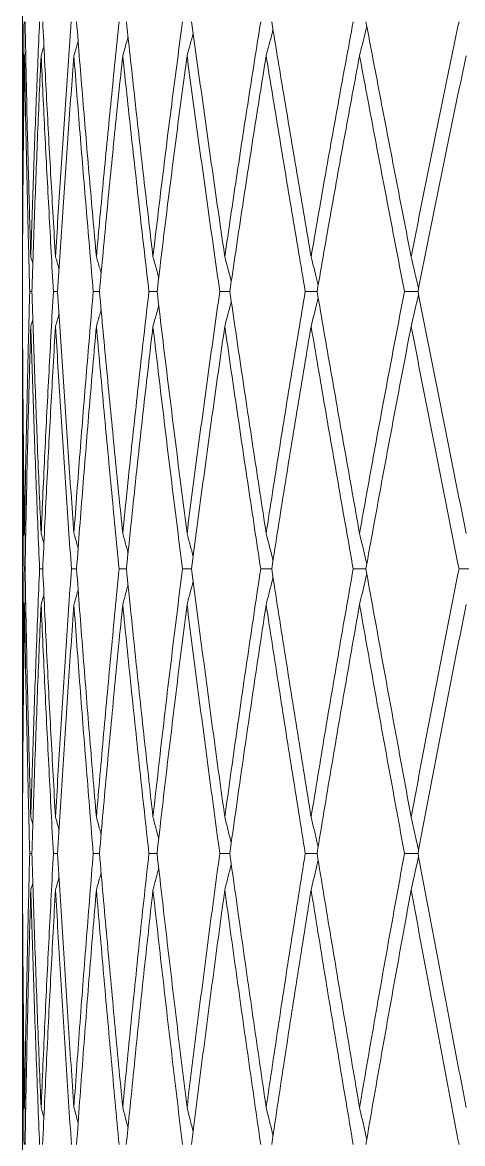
# Model space of a CAD drawing. Extents: x 1661 to 2451, y 0 to 579.
# Drawn here: x 1873.1 to 1877.35, y 450.7 to 461.54 of the extents above; entities that cross this region are included whole.
import ezdxf

# ---------------------------------------------------------------- set-up
doc = ezdxf.new("R2010")
doc.units = 0
doc.header["$LTSCALE"] = 10
doc.header["$MEASUREMENT"] = 0
doc.layers.add('2', color=7, linetype='CONTINUOUS', true_color=0xffffff)

msp = doc.modelspace()

# ---------------------------------------------------------------- linework, layer by layer
at = {"layer": '2', "color": 7, "linetype": 'Continuous', "lineweight": 18}
for p, q in [((1873.095, 463.702), (1873.095, 459.319)), ((1873.095, 459.271), (1873.095, 459.319)), ((1873.098, 459.263), (1873.095, 459.271)), ((1873.095, 458.599), (1873.098, 458.607)), ((1873.095, 458.551), (1873.095, 453.908)), ((1873.095, 453.908), (1873.095, 453.858)), ((1873.095, 453.858), (1873.098, 453.85)), ((1873.098, 453.162), (1873.095, 453.154)), ((1873.095, 453.154), (1873.095, 453.103)), ((1873.095, 453.103), (1873.095, 448.244))]:
    msp.add_line(p, q, dxfattribs=at)
for points in [[(1873.095, 459.271), (1873.096, 459.527), (1873.097, 460.035), (1873.102, 460.792), (1873.108, 461.292), (1873.111, 461.541)], [(1873.122, 461.541), (1873.126, 461.292), (1873.136, 460.792), (1873.154, 460.035), (1873.169, 459.527), (1873.176, 459.271)], [(1873.176, 459.271), (1873.184, 459.527), (1873.201, 460.035), (1873.229, 460.792), (1873.25, 461.292), (1873.261, 461.541)], [(1873.292, 461.541), (1873.304, 461.292), (1873.329, 460.792), (1873.37, 460.035), (1873.4, 459.527), (1873.415, 459.271)], [(1873.568, 461.541), (1873.55, 461.292), (1873.514, 460.792), (1873.462, 460.035), (1873.431, 459.527), (1873.415, 459.271)], [(1873.619, 461.541), (1873.638, 461.292), (1873.679, 460.792), (1873.742, 460.035), (1873.787, 459.527), (1873.81, 459.271)], [(1873.81, 459.271), (1873.833, 459.527), (1873.88, 460.035), (1873.953, 460.792), (1874.004, 461.292), (1874.03, 461.541)], [(1874.1, 461.541), (1874.127, 461.292), (1874.182, 460.792), (1874.267, 460.035), (1874.327, 459.527), (1874.357, 459.271)], [(1874.642, 461.541), (1874.609, 461.292), (1874.543, 460.792), (1874.448, 460.035), (1874.387, 459.527), (1874.357, 459.271)], [(1874.73, 461.541), (1874.764, 461.292), (1874.834, 460.792), (1874.94, 460.035), (1875.014, 459.527), (1875.051, 459.271)], [(1875.051, 459.271), (1875.088, 459.527), (1875.163, 460.035), (1875.279, 460.792), (1875.358, 461.292), (1875.398, 461.541)], [(1875.504, 461.541), (1875.545, 461.292), (1875.628, 460.792), (1875.755, 460.035), (1875.841, 459.527), (1875.885, 459.271)], [(1876.291, 461.541), (1876.245, 461.292), (1876.153, 460.792), (1876.017, 460.035), (1875.929, 459.527), (1875.885, 459.271)], [(1876.415, 461.541), (1876.462, 461.292), (1876.557, 460.792), (1876.703, 460.035), (1876.802, 459.527), (1876.852, 459.271)], [(1876.852, 459.271), (1876.902, 459.527), (1877.003, 460.035), (1877.157, 460.792), (1877.261, 461.292), (1877.314, 461.541)], [(1873.276, 461.213), (1873.285, 461.244), (1873.295, 461.274), (1873.304, 461.305)], [(1873.096, 458.936), (1873.096, 459.192), (1873.099, 459.703), (1873.105, 460.462), (1873.112, 460.963), (1873.116, 461.213)], [(1873.116, 461.213), (1873.12, 461.226), (1873.124, 461.239), (1873.128, 461.251)], [(1873.116, 461.213), (1873.12, 460.963), (1873.129, 460.462), (1873.146, 459.703), (1873.159, 459.192), (1873.166, 458.936)], [(1873.187, 458.936), (1873.195, 459.192), (1873.213, 459.703), (1873.242, 460.462), (1873.264, 460.963), (1873.276, 461.213)], [(1873.276, 461.213), (1873.288, 460.963), (1873.312, 460.462), (1873.352, 459.703), (1873.38, 459.192), (1873.395, 458.936)], [(1873.593, 461.213), (1873.574, 460.963), (1873.537, 460.462), (1873.484, 459.703), (1873.452, 459.192), (1873.436, 458.936)], [(1873.593, 461.213), (1873.612, 460.963), (1873.652, 460.462), (1873.714, 459.703), (1873.758, 459.192), (1873.78, 458.936)], [(1873.84, 458.936), (1873.864, 459.192), (1873.911, 459.703), (1873.986, 460.462), (1874.038, 460.963), (1874.065, 461.213)], [(1874.065, 461.213), (1874.091, 460.963), (1874.145, 460.462), (1874.23, 459.703), (1874.288, 459.192), (1874.318, 458.936)], [(1874.686, 461.213), (1874.652, 460.963), (1874.586, 460.462), (1874.489, 459.703), (1874.427, 459.192), (1874.397, 458.936)], [(1874.686, 461.213), (1874.719, 460.963), (1874.788, 460.462), (1874.893, 459.703), (1874.966, 459.192), (1875.002, 458.936)], [(1875.1, 458.936), (1875.137, 459.192), (1875.213, 459.703), (1875.33, 460.462), (1875.41, 460.963), (1875.451, 461.213)], [(1875.451, 461.213), (1875.491, 460.963), (1875.573, 460.462), (1875.699, 459.703), (1875.785, 459.192), (1875.828, 458.936)], [(1876.353, 461.213), (1876.306, 460.963), (1876.213, 460.462), (1876.076, 459.703), (1875.987, 459.192), (1875.943, 458.936)], [(1876.353, 461.213), (1876.4, 460.963), (1876.494, 460.462), (1876.639, 459.703), (1876.737, 459.192), (1876.787, 458.936)], [(1876.918, 458.936), (1876.968, 459.192), (1877.07, 459.703), (1877.225, 460.462), (1877.33, 460.963), (1877.383, 461.213)], [(1873.097, 459.266), (1873.096, 459.156), (1873.096, 459.046), (1873.096, 458.936)], [(1873.176, 459.271), (1873.183, 459.249), (1873.19, 459.226), (1873.197, 459.204)], [(1873.097, 458.605), (1873.096, 458.715), (1873.096, 458.826), (1873.096, 458.936)], [(1873.096, 458.936), (1873.096, 458.679), (1873.099, 458.164), (1873.105, 457.386), (1873.112, 456.862), (1873.116, 456.599)], [(1873.116, 456.599), (1873.12, 456.862), (1873.129, 457.386), (1873.146, 458.164), (1873.159, 458.679), (1873.166, 458.936)], [(1873.166, 458.936), (1873.173, 458.936), (1873.18, 458.936), (1873.187, 458.936)], [(1873.187, 458.936), (1873.195, 458.679), (1873.213, 458.164), (1873.242, 457.386), (1873.264, 456.862), (1873.276, 456.599)], [(1873.276, 456.599), (1873.288, 456.862), (1873.312, 457.386), (1873.352, 458.164), (1873.38, 458.679), (1873.395, 458.936)], [(1873.436, 458.936), (1873.452, 458.679), (1873.484, 458.164), (1873.537, 457.386), (1873.574, 456.862), (1873.593, 456.599)], [(1873.78, 458.936), (1873.758, 458.679), (1873.714, 458.164), (1873.652, 457.386), (1873.612, 456.862), (1873.593, 456.599)], [(1873.84, 458.936), (1873.863, 458.679), (1873.911, 458.164), (1873.986, 457.386), (1874.038, 456.862), (1874.065, 456.599)], [(1874.065, 456.599), (1874.091, 456.862), (1874.145, 457.386), (1874.23, 458.164), (1874.288, 458.679), (1874.318, 458.936)], [(1874.397, 458.936), (1874.427, 458.679), (1874.489, 458.164), (1874.586, 457.386), (1874.652, 456.862), (1874.686, 456.599)], [(1875.002, 458.936), (1874.966, 458.679), (1874.893, 458.164), (1874.788, 457.386), (1874.719, 456.862), (1874.686, 456.599)], [(1875.1, 458.936), (1875.137, 458.679), (1875.213, 458.164), (1875.33, 457.386), (1875.41, 456.862), (1875.451, 456.599)], [(1875.451, 456.599), (1875.491, 456.862), (1875.573, 457.386), (1875.699, 458.164), (1875.785, 458.679), (1875.828, 458.936)], [(1875.943, 458.936), (1875.987, 458.679), (1876.076, 458.164), (1876.213, 457.386), (1876.306, 456.862), (1876.353, 456.599)], [(1876.787, 458.936), (1876.737, 458.679), (1876.639, 458.164), (1876.494, 457.386), (1876.4, 456.862), (1876.353, 456.599)], [(1876.918, 458.936), (1876.968, 458.679), (1877.07, 458.164), (1877.225, 457.386), (1877.33, 456.862), (1877.383, 456.599)], [(1873.095, 458.551), (1873.095, 458.567), (1873.095, 458.583), (1873.095, 458.599)], [(1873.095, 458.599), (1873.096, 458.342), (1873.097, 457.825), (1873.102, 457.044), (1873.108, 456.519), (1873.111, 456.255)], [(1873.121, 456.255), (1873.126, 456.519), (1873.136, 457.044), (1873.154, 457.825), (1873.169, 458.342), (1873.176, 458.599)], [(1873.176, 458.599), (1873.183, 458.622), (1873.19, 458.644), (1873.196, 458.667)], [(1873.176, 458.599), (1873.184, 458.342), (1873.201, 457.825), (1873.229, 457.044), (1873.25, 456.519), (1873.261, 456.255)], [(1873.292, 456.255), (1873.304, 456.519), (1873.329, 457.044), (1873.37, 457.825), (1873.4, 458.342), (1873.415, 458.599)], [(1873.415, 458.599), (1873.431, 458.342), (1873.462, 457.825), (1873.514, 457.044), (1873.55, 456.519), (1873.569, 456.255)], [(1873.81, 458.599), (1873.787, 458.342), (1873.742, 457.825), (1873.679, 457.044), (1873.638, 456.519), (1873.619, 456.255)], [(1873.81, 458.599), (1873.833, 458.342), (1873.88, 457.825), (1873.953, 457.044), (1874.004, 456.519), (1874.03, 456.255)], [(1874.1, 456.255), (1874.127, 456.519), (1874.182, 457.044), (1874.267, 457.825), (1874.327, 458.342), (1874.357, 458.599)], [(1874.357, 458.599), (1874.387, 458.342), (1874.448, 457.825), (1874.543, 457.044), (1874.609, 456.519), (1874.642, 456.255)], [(1875.051, 458.599), (1875.014, 458.342), (1874.94, 457.825), (1874.833, 457.044), (1874.764, 456.519), (1874.73, 456.255)], [(1875.051, 458.599), (1875.088, 458.342), (1875.163, 457.825), (1875.279, 457.044), (1875.358, 456.519), (1875.398, 456.255)], [(1875.504, 456.255), (1875.545, 456.519), (1875.628, 457.044), (1875.755, 457.825), (1875.841, 458.342), (1875.885, 458.599)], [(1875.885, 458.599), (1875.929, 458.342), (1876.017, 457.825), (1876.153, 457.044), (1876.245, 456.519), (1876.292, 456.255)], [(1876.852, 458.599), (1876.802, 458.342), (1876.703, 457.825), (1876.557, 457.044), (1876.462, 456.519), (1876.414, 456.255)], [(1876.852, 458.599), (1876.902, 458.342), (1877.003, 457.825), (1877.157, 457.044), (1877.261, 456.519), (1877.314, 456.255)], [(1873.116, 456.599), (1873.12, 456.586), (1873.124, 456.573), (1873.128, 456.559)], [(1873.276, 456.599), (1873.285, 456.567), (1873.295, 456.535), (1873.304, 456.503)], [(1873.095, 453.858), (1873.096, 454.127), (1873.097, 454.664), (1873.102, 455.463), (1873.108, 455.992), (1873.111, 456.255)], [(1873.111, 456.255), (1873.115, 456.255), (1873.118, 456.255), (1873.121, 456.255)], [(1873.121, 456.255), (1873.126, 455.992), (1873.136, 455.463), (1873.154, 454.664), (1873.169, 454.127), (1873.176, 453.858)], [(1873.176, 453.858), (1873.184, 454.127), (1873.201, 454.664), (1873.229, 455.463), (1873.25, 455.992), (1873.261, 456.255)], [(1873.261, 456.255), (1873.271, 456.255), (1873.281, 456.255), (1873.292, 456.255)], [(1873.292, 456.255), (1873.304, 455.992), (1873.329, 455.463), (1873.37, 454.664), (1873.4, 454.127), (1873.415, 453.858)], [(1873.415, 453.858), (1873.431, 454.127), (1873.462, 454.664), (1873.514, 455.463), (1873.55, 455.992), (1873.569, 456.255)], [(1873.619, 456.255), (1873.638, 455.992), (1873.679, 455.463), (1873.742, 454.664), (1873.787, 454.127), (1873.81, 453.858)], [(1874.03, 456.255), (1874.004, 455.992), (1873.953, 455.463), (1873.88, 454.664), (1873.833, 454.127), (1873.81, 453.858)], [(1874.1, 456.255), (1874.127, 455.992), (1874.182, 455.463), (1874.267, 454.664), (1874.327, 454.127), (1874.357, 453.858)], [(1874.357, 453.858), (1874.387, 454.127), (1874.448, 454.664), (1874.543, 455.463), (1874.609, 455.992), (1874.642, 456.255)], [(1874.73, 456.255), (1874.764, 455.992), (1874.833, 455.463), (1874.94, 454.664), (1875.013, 454.127), (1875.051, 453.858)], [(1875.398, 456.255), (1875.358, 455.992), (1875.279, 455.463), (1875.163, 454.664), (1875.088, 454.127), (1875.051, 453.858)], [(1875.504, 456.255), (1875.545, 455.992), (1875.628, 455.463), (1875.755, 454.664), (1875.841, 454.127), (1875.885, 453.858)], [(1875.885, 453.858), (1875.929, 454.127), (1876.017, 454.664), (1876.153, 455.463), (1876.245, 455.992), (1876.292, 456.255)], [(1876.414, 456.255), (1876.462, 455.992), (1876.557, 455.463), (1876.703, 454.664), (1876.802, 454.127), (1876.852, 453.858)], [(1877.314, 456.255), (1877.261, 455.992), (1877.157, 455.463), (1877.003, 454.664), (1876.902, 454.127), (1876.852, 453.858)], [(1873.276, 455.911), (1873.285, 455.943), (1873.295, 455.975), (1873.304, 456.007)], [(1873.096, 453.506), (1873.096, 453.777), (1873.099, 454.315), (1873.105, 455.116), (1873.112, 455.647), (1873.116, 455.911)], [(1873.116, 455.911), (1873.12, 455.924), (1873.124, 455.937), (1873.128, 455.951)], [(1873.116, 455.911), (1873.12, 455.647), (1873.129, 455.116), (1873.146, 454.315), (1873.159, 453.777), (1873.166, 453.506)], [(1873.187, 453.506), (1873.195, 453.777), (1873.213, 454.315), (1873.242, 455.116), (1873.264, 455.647), (1873.276, 455.911)], [(1873.276, 455.911), (1873.288, 455.647), (1873.312, 455.116), (1873.352, 454.315), (1873.38, 453.777), (1873.395, 453.506)], [(1873.436, 453.506), (1873.451, 453.777), (1873.484, 454.315), (1873.537, 455.116), (1873.574, 455.647), (1873.593, 455.911)], [(1873.593, 455.911), (1873.612, 455.647), (1873.652, 455.116), (1873.714, 454.315), (1873.758, 453.777), (1873.78, 453.506)], [(1874.065, 455.911), (1874.038, 455.647), (1873.986, 455.116), (1873.911, 454.315), (1873.863, 453.777), (1873.84, 453.506)], [(1874.065, 455.911), (1874.091, 455.647), (1874.145, 455.116), (1874.23, 454.315), (1874.288, 453.777), (1874.318, 453.506)], [(1874.396, 453.506), (1874.427, 453.777), (1874.489, 454.315), (1874.586, 455.116), (1874.652, 455.647), (1874.686, 455.911)], [(1874.686, 455.911), (1874.719, 455.647), (1874.788, 455.116), (1874.893, 454.315), (1874.966, 453.777), (1875.002, 453.506)], [(1875.451, 455.911), (1875.41, 455.647), (1875.33, 455.116), (1875.213, 454.315), (1875.137, 453.777), (1875.099, 453.506)], [(1875.828, 453.506), (1875.785, 453.777), (1875.699, 454.315), (1875.573, 455.116), (1875.491, 455.647), (1875.451, 455.911)], [(1875.942, 453.506), (1875.987, 453.777), (1876.076, 454.315), (1876.213, 455.116), (1876.306, 455.647), (1876.353, 455.911)], [(1876.353, 455.911), (1876.4, 455.647), (1876.494, 455.116), (1876.639, 454.315), (1876.738, 453.777), (1876.787, 453.506)], [(1877.383, 455.911), (1877.33, 455.647), (1877.225, 455.116), (1877.07, 454.315), (1876.968, 453.777), (1876.918, 453.506)], [(1873.097, 453.852), (1873.096, 453.737), (1873.096, 453.622), (1873.096, 453.506)], [(1873.176, 453.858), (1873.183, 453.834), (1873.19, 453.811), (1873.196, 453.787)], [(1873.096, 453.506), (1873.096, 453.391), (1873.096, 453.276), (1873.097, 453.161)], [(1873.096, 453.506), (1873.096, 453.237), (1873.099, 452.695), (1873.105, 451.878), (1873.112, 451.329), (1873.116, 451.053)], [(1873.116, 451.053), (1873.12, 451.329), (1873.129, 451.878), (1873.146, 452.695), (1873.159, 453.237), (1873.166, 453.506)], [(1873.166, 453.506), (1873.173, 453.506), (1873.18, 453.506), (1873.187, 453.506)], [(1873.187, 453.506), (1873.195, 453.237), (1873.213, 452.695), (1873.242, 451.878), (1873.264, 451.329), (1873.276, 451.053)], [(1873.276, 451.053), (1873.288, 451.329), (1873.312, 451.878), (1873.352, 452.695), (1873.381, 453.237), (1873.395, 453.506)], [(1873.436, 453.506), (1873.451, 453.237), (1873.484, 452.695), (1873.537, 451.878), (1873.574, 451.329), (1873.593, 451.053)], [(1873.593, 451.053), (1873.612, 451.329), (1873.652, 451.878), (1873.714, 452.695), (1873.758, 453.237), (1873.78, 453.506)], [(1873.84, 453.506), (1873.863, 453.237), (1873.911, 452.695), (1873.986, 451.878), (1874.038, 451.329), (1874.065, 451.053)], [(1874.318, 453.506), (1874.288, 453.237), (1874.23, 452.695), (1874.145, 451.878), (1874.091, 451.329), (1874.065, 451.053)], [(1874.396, 453.506), (1874.427, 453.237), (1874.489, 452.695), (1874.586, 451.878), (1874.652, 451.329), (1874.686, 451.053)], [(1874.686, 451.053), (1874.719, 451.329), (1874.788, 451.878), (1874.893, 452.695), (1874.966, 453.237), (1875.002, 453.506)], [(1875.451, 451.053), (1875.41, 451.329), (1875.33, 451.878), (1875.213, 452.695), (1875.137, 453.237), (1875.099, 453.506)], [(1875.451, 451.053), (1875.491, 451.329), (1875.573, 451.878), (1875.699, 452.695), (1875.785, 453.237), (1875.828, 453.506)], [(1875.942, 453.506), (1875.987, 453.237), (1876.076, 452.695), (1876.213, 451.878), (1876.306, 451.329), (1876.353, 451.053)], [(1876.353, 451.053), (1876.4, 451.329), (1876.495, 451.878), (1876.639, 452.695), (1876.738, 453.237), (1876.787, 453.506)], [(1877.383, 451.053), (1877.33, 451.329), (1877.225, 451.878), (1877.07, 452.695), (1876.968, 453.237), (1876.918, 453.506)], [(1873.176, 453.154), (1873.183, 453.177), (1873.19, 453.201), (1873.196, 453.224)], [(1873.095, 453.154), (1873.096, 452.883), (1873.097, 452.341), (1873.102, 451.521), (1873.108, 450.971), (1873.111, 450.695)], [(1873.121, 450.695), (1873.126, 450.971), (1873.136, 451.521), (1873.154, 452.341), (1873.169, 452.883), (1873.176, 453.154)], [(1873.176, 453.154), (1873.184, 452.883), (1873.201, 452.341), (1873.229, 451.521), (1873.25, 450.971), (1873.261, 450.695)], [(1873.291, 450.695), (1873.304, 450.971), (1873.329, 451.521), (1873.37, 452.341), (1873.4, 452.883), (1873.415, 453.154)], [(1873.415, 453.154), (1873.431, 452.883), (1873.462, 452.341), (1873.514, 451.521), (1873.55, 450.971), (1873.569, 450.695)], [(1873.619, 450.695), (1873.638, 450.971), (1873.679, 451.521), (1873.742, 452.341), (1873.787, 452.883), (1873.81, 453.154)], [(1873.81, 453.154), (1873.833, 452.883), (1873.88, 452.341), (1873.953, 451.521), (1874.004, 450.971), (1874.03, 450.695)], [(1874.357, 453.154), (1874.327, 452.883), (1874.267, 452.341), (1874.182, 451.521), (1874.127, 450.971), (1874.099, 450.695)], [(1874.357, 453.154), (1874.387, 452.883), (1874.448, 452.341), (1874.543, 451.521), (1874.609, 450.971), (1874.642, 450.695)], [(1874.73, 450.695), (1874.764, 450.971), (1874.833, 451.521), (1874.94, 452.341), (1875.014, 452.883), (1875.051, 453.154)], [(1875.051, 453.154), (1875.088, 452.883), (1875.163, 452.341), (1875.279, 451.521), (1875.358, 450.971), (1875.398, 450.695)], [(1875.885, 453.154), (1875.841, 452.883), (1875.755, 452.341), (1875.628, 451.521), (1875.545, 450.971), (1875.504, 450.695)], [(1875.885, 453.154), (1875.929, 452.883), (1876.017, 452.341), (1876.153, 451.521), (1876.245, 450.971), (1876.292, 450.695)], [(1876.414, 450.695), (1876.461, 450.971), (1876.557, 451.521), (1876.703, 452.341), (1876.802, 452.883), (1876.852, 453.154)], [(1876.852, 453.154), (1876.902, 452.883), (1877.003, 452.341), (1877.157, 451.521), (1877.261, 450.971), (1877.314, 450.695)], [(1873.116, 451.053), (1873.12, 451.039), (1873.124, 451.026), (1873.128, 451.012)], [(1873.276, 451.053), (1873.285, 451.02), (1873.295, 450.987), (1873.304, 450.953)]]:
    msp.add_open_spline(points, degree=3, dxfattribs=at)
for points, knots in [([(1874.746, 461.43), (1874.736, 461.394), (1874.716, 461.322), (1874.696, 461.25), (1874.686, 461.213)], [0, 0, 0, 0, 0.495273, 1, 1, 1, 1]), ([(1875.451, 461.213), (1875.46, 461.25), (1875.48, 461.323), (1875.502, 461.406), (1875.514, 461.453), (1875.517, 461.464)], [0, 0, 0, 0, 0.434789, 0.869577, 1, 1, 1, 1]), ([(1876.423, 461.497), (1876.417, 461.476), (1876.403, 461.417), (1876.38, 461.323), (1876.362, 461.25), (1876.353, 461.213)], [0, 0, 0, 0, 0.231661, 0.615831, 1, 1, 1, 1]), ([(1873.634, 461.351), (1873.631, 461.342), (1873.618, 461.296), (1873.604, 461.25), (1873.593, 461.213)], [0, 0, 0, 0, 0.207089, 1, 1, 1, 1]), ([(1874.065, 461.213), (1874.075, 461.25), (1874.092, 461.309), (1874.11, 461.369), (1874.116, 461.392)], [0, 0, 0, 0, 0.610624, 1, 1, 1, 1]), ([(1873.415, 459.271), (1873.426, 459.234), (1873.438, 459.195), (1873.449, 459.155), (1873.45, 459.153)], [0, 0, 0, 0, 0.946508, 1, 1, 1, 1]), ([(1873.81, 459.271), (1873.821, 459.234), (1873.836, 459.18), (1873.852, 459.125), (1873.857, 459.108)], [0, 0, 0, 0, 0.685562, 1, 1, 1, 1]), ([(1874.357, 459.271), (1874.367, 459.234), (1874.386, 459.167), (1874.405, 459.099), (1874.413, 459.069)], [0, 0, 0, 0, 0.551533, 1, 1, 1, 1]), ([(1875.051, 459.271), (1875.061, 459.234), (1875.08, 459.16), (1875.101, 459.08), (1875.113, 459.037), (1875.114, 459.032)], [0, 0, 0, 0, 0.46621, 0.93242, 1, 1, 1, 1]), ([(1875.885, 459.271), (1875.894, 459.234), (1875.913, 459.16), (1875.936, 459.068), (1875.949, 459.014), (1875.954, 458.997)], [0, 0, 0, 0, 0.407779, 0.815558, 1, 1, 1, 1]), ([(1876.852, 459.271), (1876.861, 459.234), (1876.878, 459.16), (1876.902, 459.057), (1876.917, 458.992), (1876.924, 458.964)], [0, 0, 0, 0, 0.363815, 0.727629, 1, 1, 1, 1]), ([(1873.395, 458.936), (1873.408, 458.936), (1873.422, 458.936), (1873.435, 458.936), (1873.436, 458.936)], [0, 0, 0, 0, 0.975293, 1, 1, 1, 1]), ([(1873.84, 458.936), (1873.834, 458.936), (1873.814, 458.936), (1873.794, 458.936), (1873.78, 458.936)], [0, 0, 0, 0, 0.301988, 1, 1, 1, 1]), ([(1874.318, 458.936), (1874.332, 458.936), (1874.359, 458.936), (1874.385, 458.936), (1874.397, 458.936)], [0, 0, 0, 0, 0.556369, 1, 1, 1, 1]), ([(1875.1, 458.936), (1875.098, 458.936), (1875.08, 458.936), (1875.048, 458.936), (1875.018, 458.936), (1875.002, 458.936)], [0, 0, 0, 0, 0.061837, 0.530919, 1, 1, 1, 1]), ([(1875.828, 458.936), (1875.844, 458.936), (1875.875, 458.936), (1875.913, 458.936), (1875.936, 458.936), (1875.943, 458.936)], [0, 0, 0, 0, 0.408958, 0.817916, 1, 1, 1, 1]), ([(1876.918, 458.936), (1876.906, 458.936), (1876.878, 458.936), (1876.835, 458.936), (1876.803, 458.936), (1876.787, 458.936)], [0, 0, 0, 0, 0.271368, 0.635684, 1, 1, 1, 1]), ([(1874.357, 458.599), (1874.367, 458.637), (1874.386, 458.704), (1874.404, 458.772), (1874.413, 458.802)], [0, 0, 0, 0, 0.552692, 1, 1, 1, 1]), ([(1875.114, 458.839), (1875.113, 458.834), (1875.101, 458.792), (1875.08, 458.712), (1875.061, 458.637), (1875.051, 458.599)], [0, 0, 0, 0, 0.065189, 0.532594, 1, 1, 1, 1]), ([(1875.885, 458.599), (1875.894, 458.637), (1875.913, 458.712), (1875.936, 458.803), (1875.949, 458.857), (1875.953, 458.874)], [0, 0, 0, 0, 0.408317, 0.816634, 1, 1, 1, 1]), ([(1876.924, 458.907), (1876.917, 458.879), (1876.902, 458.814), (1876.878, 458.712), (1876.861, 458.637), (1876.852, 458.599)], [0, 0, 0, 0, 0.271763, 0.635881, 1, 1, 1, 1]), ([(1873.415, 458.599), (1873.426, 458.637), (1873.438, 458.676), (1873.449, 458.716), (1873.45, 458.718)], [0, 0, 0, 0, 0.948068, 1, 1, 1, 1]), ([(1873.856, 458.762), (1873.852, 458.745), (1873.836, 458.691), (1873.821, 458.637), (1873.81, 458.599)], [0, 0, 0, 0, 0.311118, 1, 1, 1, 1]), ([(1873.593, 456.599), (1873.604, 456.561), (1873.618, 456.513), (1873.631, 456.465), (1873.634, 456.455)], [0, 0, 0, 0, 0.794151, 1, 1, 1, 1]), ([(1874.065, 456.599), (1874.075, 456.561), (1874.092, 456.499), (1874.11, 456.436), (1874.116, 456.412)], [0, 0, 0, 0, 0.610484, 1, 1, 1, 1]), ([(1874.686, 456.599), (1874.696, 456.561), (1874.716, 456.486), (1874.736, 456.41), (1874.746, 456.373)], [0, 0, 0, 0, 0.505601, 1, 1, 1, 1]), ([(1875.451, 456.599), (1875.46, 456.561), (1875.48, 456.485), (1875.502, 456.397), (1875.514, 456.348), (1875.517, 456.336)], [0, 0, 0, 0, 0.435206, 0.870411, 1, 1, 1, 1]), ([(1876.353, 456.599), (1876.362, 456.561), (1876.38, 456.485), (1876.403, 456.386), (1876.417, 456.325), (1876.423, 456.302)], [0, 0, 0, 0, 0.384925, 0.76985, 1, 1, 1, 1]), ([(1873.569, 456.255), (1873.582, 456.255), (1873.599, 456.255), (1873.615, 456.255), (1873.619, 456.255)], [0, 0, 0, 0, 0.811151, 1, 1, 1, 1]), ([(1874.1, 456.255), (1874.091, 456.255), (1874.068, 456.255), (1874.045, 456.255), (1874.03, 456.255)], [0, 0, 0, 0, 0.381425, 1, 1, 1, 1]), ([(1874.642, 456.255), (1874.657, 456.255), (1874.686, 456.255), (1874.716, 456.255), (1874.73, 456.255)], [0, 0, 0, 0, 0.509, 1, 1, 1, 1]), ([(1875.504, 456.255), (1875.5, 456.255), (1875.48, 456.255), (1875.444, 456.255), (1875.414, 456.255), (1875.398, 456.255)], [0, 0, 0, 0, 0.12559, 0.562795, 1, 1, 1, 1]), ([(1876.292, 456.255), (1876.307, 456.255), (1876.339, 456.255), (1876.38, 456.255), (1876.405, 456.255), (1876.414, 456.255)], [0, 0, 0, 0, 0.385684, 0.771369, 1, 1, 1, 1]), ([(1876.353, 455.911), (1876.362, 455.949), (1876.38, 456.026), (1876.403, 456.125), (1876.417, 456.186), (1876.423, 456.209)], [0, 0, 0, 0, 0.385294, 0.770588, 1, 1, 1, 1]), ([(1877.452, 456.255), (1877.438, 456.255), (1877.408, 456.255), (1877.362, 456.255), (1877.33, 456.255), (1877.314, 456.255)], [0, 0, 0, 0, 0.30746, 0.65373, 1, 1, 1, 1]), ([(1874.116, 456.098), (1874.109, 456.074), (1874.092, 456.012), (1874.075, 455.949), (1874.065, 455.911)], [0, 0, 0, 0, 0.387307, 1, 1, 1, 1]), ([(1874.686, 455.911), (1874.696, 455.949), (1874.716, 456.025), (1874.736, 456.1), (1874.746, 456.138)], [0, 0, 0, 0, 0.506561, 1, 1, 1, 1]), ([(1875.517, 456.174), (1875.514, 456.163), (1875.502, 456.114), (1875.48, 456.026), (1875.46, 455.949), (1875.451, 455.911)], [0, 0, 0, 0, 0.12781, 0.563905, 1, 1, 1, 1]), ([(1873.593, 455.911), (1873.604, 455.949), (1873.618, 455.997), (1873.631, 456.046), (1873.634, 456.055)], [0, 0, 0, 0, 0.795636, 1, 1, 1, 1]), ([(1873.415, 453.858), (1873.426, 453.819), (1873.438, 453.778), (1873.449, 453.736), (1873.45, 453.734)], [0, 0, 0, 0, 0.946047, 1, 1, 1, 1]), ([(1873.81, 453.858), (1873.821, 453.819), (1873.836, 453.762), (1873.852, 453.706), (1873.856, 453.688)], [0, 0, 0, 0, 0.689707, 1, 1, 1, 1]), ([(1874.357, 453.858), (1874.367, 453.819), (1874.386, 453.748), (1874.404, 453.678), (1874.413, 453.646)], [0, 0, 0, 0, 0.552491, 1, 1, 1, 1]), ([(1875.051, 453.858), (1875.061, 453.819), (1875.08, 453.741), (1875.101, 453.657), (1875.112, 453.613), (1875.114, 453.608)], [0, 0, 0, 0, 0.46799, 0.935979, 1, 1, 1, 1]), ([(1875.885, 453.858), (1875.894, 453.819), (1875.913, 453.741), (1875.936, 453.645), (1875.949, 453.589), (1875.953, 453.571)], [0, 0, 0, 0, 0.408669, 0.817337, 1, 1, 1, 1]), ([(1876.852, 453.858), (1876.861, 453.819), (1876.878, 453.741), (1876.902, 453.634), (1876.917, 453.566), (1876.924, 453.537)], [0, 0, 0, 0, 0.364754, 0.729508, 1, 1, 1, 1]), ([(1873.395, 453.506), (1873.409, 453.506), (1873.422, 453.506), (1873.435, 453.506), (1873.436, 453.506)], [0, 0, 0, 0, 0.978867, 1, 1, 1, 1]), ([(1873.78, 453.506), (1873.794, 453.506), (1873.814, 453.506), (1873.834, 453.506), (1873.84, 453.506)], [0, 0, 0, 0, 0.700275, 1, 1, 1, 1]), ([(1874.396, 453.506), (1874.385, 453.506), (1874.359, 453.506), (1874.332, 453.506), (1874.318, 453.506)], [0, 0, 0, 0, 0.441958, 1, 1, 1, 1]), ([(1875.002, 453.506), (1875.018, 453.506), (1875.048, 453.506), (1875.08, 453.506), (1875.097, 453.506), (1875.099, 453.506)], [0, 0, 0, 0, 0.470247, 0.940494, 1, 1, 1, 1]), ([(1875.828, 453.506), (1875.844, 453.506), (1875.875, 453.506), (1875.913, 453.506), (1875.936, 453.506), (1875.942, 453.506)], [0, 0, 0, 0, 0.410002, 0.820005, 1, 1, 1, 1]), ([(1876.787, 453.506), (1876.803, 453.506), (1876.835, 453.506), (1876.878, 453.506), (1876.906, 453.506), (1876.918, 453.506)], [0, 0, 0, 0, 0.365171, 0.730342, 1, 1, 1, 1]), ([(1875.051, 453.154), (1875.061, 453.193), (1875.08, 453.272), (1875.101, 453.355), (1875.112, 453.399), (1875.114, 453.405)], [0, 0, 0, 0, 0.468988, 0.937977, 1, 1, 1, 1]), ([(1875.953, 453.441), (1875.949, 453.424), (1875.936, 453.367), (1875.913, 453.272), (1875.894, 453.193), (1875.885, 453.154)], [0, 0, 0, 0, 0.181409, 0.590704, 1, 1, 1, 1]), ([(1876.852, 453.154), (1876.861, 453.193), (1876.878, 453.272), (1876.902, 453.379), (1876.917, 453.447), (1876.923, 453.476)], [0, 0, 0, 0, 0.364997, 0.729993, 1, 1, 1, 1]), ([(1873.415, 453.154), (1873.426, 453.193), (1873.438, 453.234), (1873.449, 453.276), (1873.45, 453.278)], [0, 0, 0, 0, 0.951275, 1, 1, 1, 1]), ([(1873.81, 453.154), (1873.821, 453.193), (1873.836, 453.25), (1873.852, 453.307), (1873.856, 453.324)], [0, 0, 0, 0, 0.690982, 1, 1, 1, 1]), ([(1874.413, 453.366), (1874.404, 453.335), (1874.386, 453.264), (1874.367, 453.193), (1874.357, 453.154)], [0, 0, 0, 0, 0.445859, 1, 1, 1, 1]), ([(1873.593, 451.053), (1873.604, 451.013), (1873.618, 450.963), (1873.631, 450.913), (1873.634, 450.903)], [0, 0, 0, 0, 0.794037, 1, 1, 1, 1]), ([(1874.065, 451.053), (1874.075, 451.013), (1874.092, 450.949), (1874.109, 450.884), (1874.116, 450.859)], [0, 0, 0, 0, 0.613327, 1, 1, 1, 1]), ([(1874.686, 451.053), (1874.696, 451.013), (1874.716, 450.935), (1874.736, 450.856), (1874.746, 450.817)], [0, 0, 0, 0, 0.506322, 1, 1, 1, 1]), ([(1875.517, 450.78), (1875.514, 450.791), (1875.502, 450.843), (1875.48, 450.934), (1875.46, 451.013), (1875.451, 451.053)], [0, 0, 0, 0, 0.127168, 0.563584, 1, 1, 1, 1]), ([(1876.353, 451.053), (1876.362, 451.013), (1876.38, 450.934), (1876.403, 450.831), (1876.417, 450.767), (1876.423, 450.743)], [0, 0, 0, 0, 0.385614, 0.771227, 1, 1, 1, 1])]:
    msp.add_open_spline(points, degree=3, knots=knots, dxfattribs=at)

doc.saveas('drawing.dxf')
